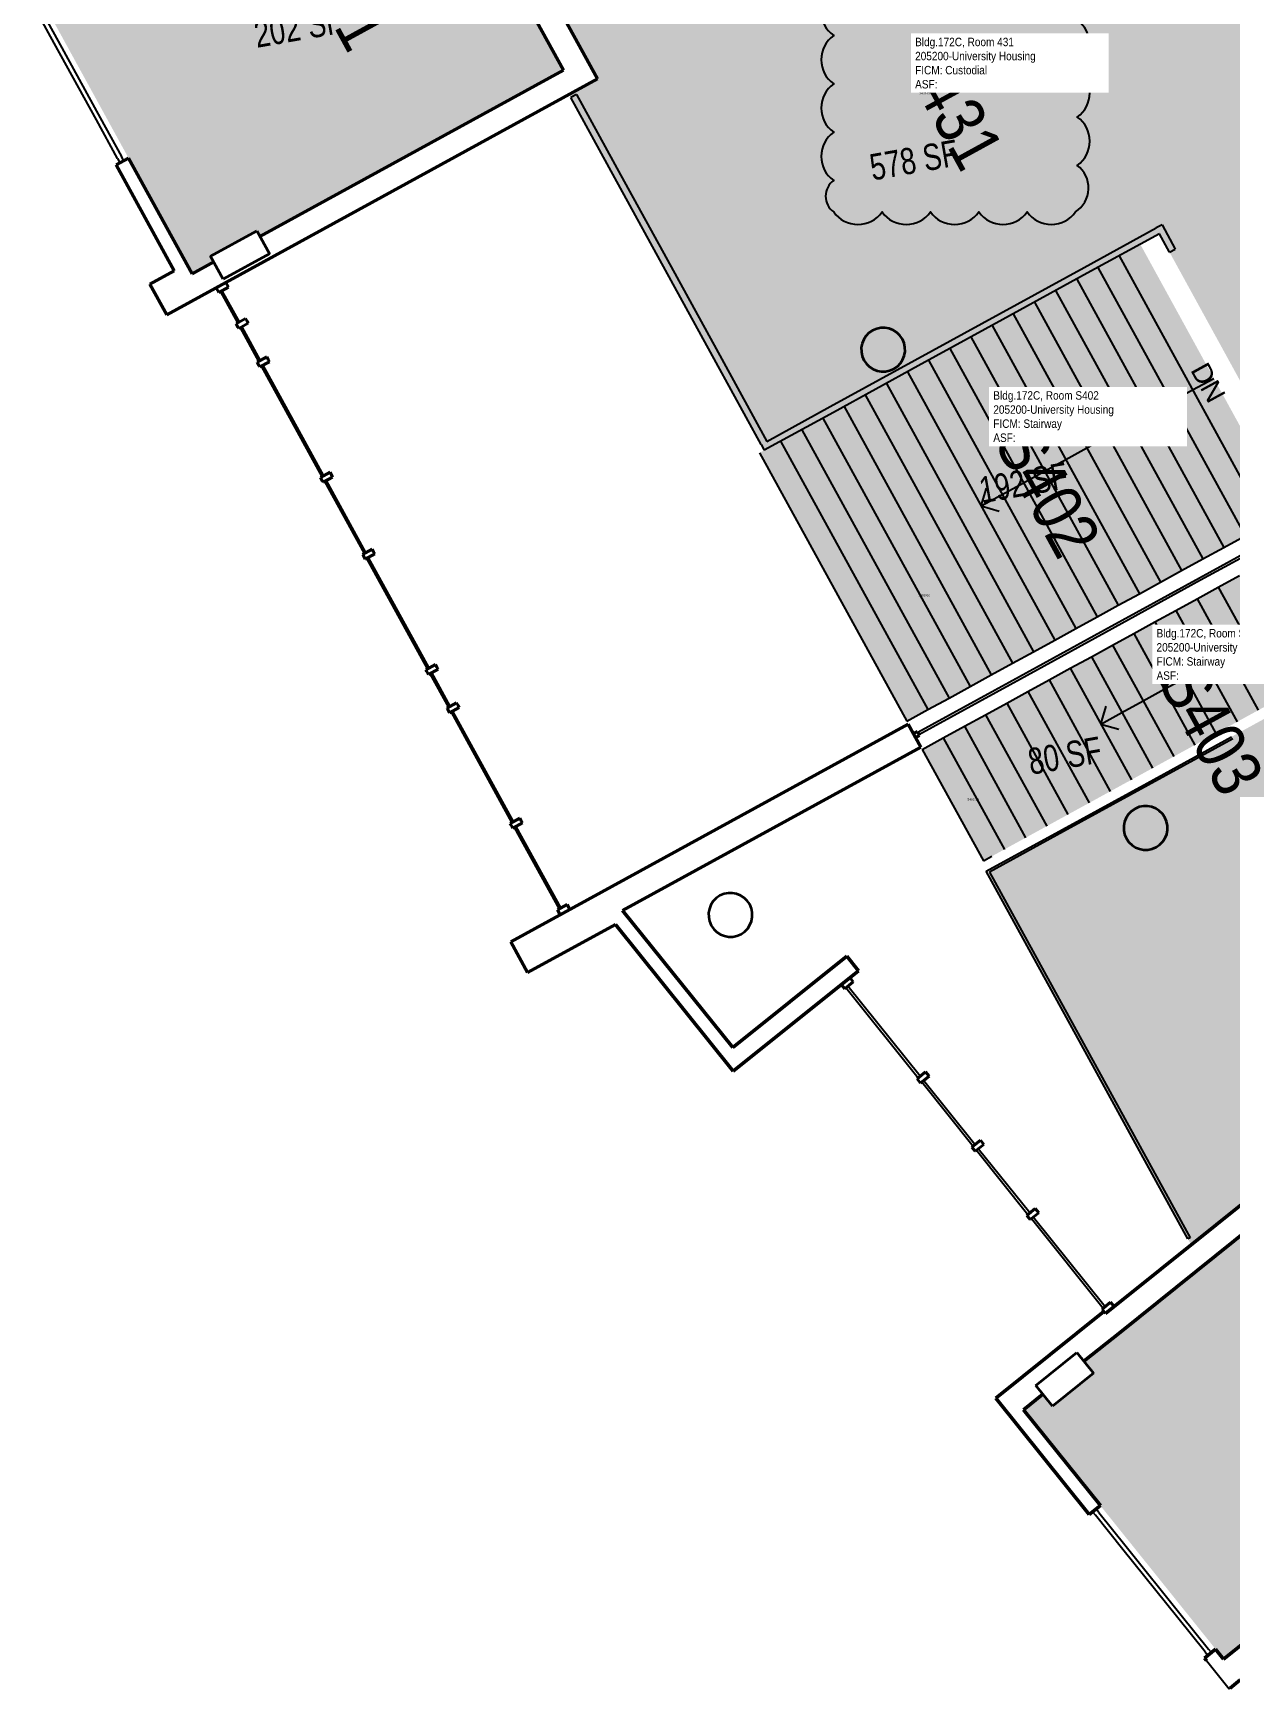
# Model space of a CAD drawing. Header units: inches. Extents: x 69235346 to 69237503, y 27657583 to 27660092.
# Drawn here: x 69235697 to 69236243, y 27658340 to 27659096 of the extents above; entities that cross this region are included whole.
import ezdxf
from ezdxf.enums import TextEntityAlignment as Align

# ---------------------------------------------------------------- set-up
doc = ezdxf.new("R2010")
doc.units = ezdxf.units.IN
doc.header["$LTSCALE"] = 100
doc.header["$MEASUREMENT"] = 0
for name, color, linetype in [('A-COLS', 5, 'CONTINUOUS'), ('A-FLOR', 3, 'CONTINUOUS'), ('A-GLAZ', 1, 'CONTINUOUS'), ('A-IDEN-RNUM', 7, 'CONTINUOUS'), ('A-IDEN-SNUM', 4, 'CONTINUOUS'), ('A-IDEN-VNUM', 4, 'CONTINUOUS'), ('A-WALL', 5, 'CONTINUOUS'), ('AREA-TEXT', 3, 'CONTINUOUS'), ('Rooms-Category-Color', 7, 'CONTINUOUS'), ('Rooms-College-Color', 7, 'CONTINUOUS'), ('Rooms-Department-Color', 7, 'CONTINUOUS'), ('Rooms-Division-Color', 7, 'CONTINUOUS'), ('Rooms-Information', 7, 'CONTINUOUS')]:
    doc.layers.add(name, color=color, linetype=linetype)
doc.layers.add('A-REV', color=1, linetype='CONTINUOUS', true_color=0xff0000)
doc.styles.add('Arial', font='arial.ttf')
doc.styles.add('CP_AREA', font='arial.ttf', dxfattribs={"height": 15})
doc.styles.add('CP_ROOMSNUMBER', font='arial.ttf', dxfattribs={"height": 1})
doc.styles.add('CP_ROOMVNUMBER', font='arial.ttf', dxfattribs={"width": 0.85, "height": 0.075})

msp = doc.modelspace()

# ---------------------------------------------------------------- hatches: boundary and pattern name
at = {"layer": 'Rooms-Category-Color', "true_color": 0xadadad}
for points in [[(69236274.32, 27659031.9), (69236357.43, 27659076.41), (69236371.46, 27659084.1), (69236369.61, 27659087.48), (69236351.21, 27659121.02), (69236278.89, 27659252.89), (69236222.58, 27659222), (69236220.28, 27659220.74), (69236072.1, 27659139.48), (69236070.94, 27659138.84), (69236024.73, 27659113.5), (69236005.22, 27659102.8), (69236002.92, 27659101.54), (69236001.66, 27659103.84), (69235996.22, 27659113.75), (69235985.13, 27659133.98), (69235983.87, 27659136.28), (69235976.93, 27659148.93), (69235928.16, 27659122.18), (69235954.15, 27659074.79), (69235941.22, 27659067.69), (69236030.27, 27658905.32), (69236210.45, 27659004.14), (69236278.28, 27658880.46), (69236328.26, 27658907.87), (69236328, 27658908.35), (69236284.59, 27658987.49), (69236282.85, 27658990.67), (69236282.82, 27658990.72), (69236263.49, 27659025.96)], [(69236284.05, 27658869.94), (69236314.83, 27658813.82), (69236131.47, 27658713.26), (69236224.92, 27658542.87), (69236671.88, 27658901.42), (69236595.48, 27659040.73)], [(69236201.71, 27658999.35), (69236268.84, 27658876.93), (69236095.24, 27658781.72), (69236028.08, 27658904.12)], [(69236102.3, 27658768.84), (69236130.19, 27658717.99), (69236303.8, 27658813.2), (69236275.91, 27658864.06)]]:
    msp.add_hatch(color=253, dxfattribs=at).paths.add_polyline_path(points)
at = {"layer": 'Rooms-Category-Color', "true_color": 0x728ef3}
for points in [[(69235696.91, 27659117.9), (69235769.34, 27658985.83), (69235772.59, 27658987.61), (69235775.15, 27658989.02), (69235777.34, 27658990.22), (69235779.26, 27658991.27), (69235777.79, 27658993.96), (69235798.83, 27659005.5), (69235800.3, 27659002.82), (69235938.73, 27659078.73), (69235916.55, 27659119.17), (69235866.3, 27659210.8)], [(69236299.38, 27658588.67), (69236234.41, 27658536.54), (69236194.6, 27658504.61), (69236192.67, 27658503.06), (69236192.65, 27658503.04), (69236191.43, 27658502.06), (69236176.04, 27658489.71), (69236180.38, 27658484.31), (69236161.66, 27658469.29), (69236157.32, 27658474.69), (69236148.45, 27658467.58), (69236239.69, 27658353.87), (69236390.61, 27658474.96)]]:
    msp.add_hatch(color=171, dxfattribs=at).paths.add_polyline_path(points)
at = {"layer": 'Rooms-College-Color', "true_color": 0xadadad}
for points in [[(69236274.32, 27659031.9), (69236357.43, 27659076.41), (69236371.46, 27659084.1), (69236369.61, 27659087.48), (69236351.21, 27659121.02), (69236278.89, 27659252.89), (69236222.58, 27659222), (69236220.28, 27659220.74), (69236072.1, 27659139.48), (69236070.94, 27659138.84), (69236024.73, 27659113.5), (69236005.22, 27659102.8), (69236002.92, 27659101.54), (69236001.66, 27659103.84), (69235996.22, 27659113.75), (69235985.13, 27659133.98), (69235983.87, 27659136.28), (69235976.93, 27659148.93), (69235928.16, 27659122.18), (69235954.15, 27659074.79), (69235941.22, 27659067.69), (69236030.27, 27658905.32), (69236210.45, 27659004.14), (69236278.28, 27658880.46), (69236328.26, 27658907.87), (69236328, 27658908.35), (69236284.59, 27658987.49), (69236282.85, 27658990.67), (69236282.82, 27658990.72), (69236263.49, 27659025.96)], [(69235696.91, 27659117.9), (69235769.34, 27658985.83), (69235772.59, 27658987.61), (69235775.15, 27658989.02), (69235777.34, 27658990.22), (69235779.26, 27658991.27), (69235777.79, 27658993.96), (69235798.83, 27659005.5), (69235800.3, 27659002.82), (69235938.73, 27659078.73), (69235916.55, 27659119.17), (69235866.3, 27659210.8)], [(69236284.05, 27658869.94), (69236314.83, 27658813.82), (69236131.47, 27658713.26), (69236224.92, 27658542.87), (69236671.88, 27658901.42), (69236595.48, 27659040.73)], [(69236201.71, 27658999.35), (69236268.84, 27658876.93), (69236095.24, 27658781.72), (69236028.08, 27658904.12)], [(69236102.3, 27658768.84), (69236130.19, 27658717.99), (69236303.8, 27658813.2), (69236275.91, 27658864.06)], [(69236299.38, 27658588.67), (69236234.41, 27658536.54), (69236194.6, 27658504.61), (69236192.67, 27658503.06), (69236192.65, 27658503.04), (69236191.43, 27658502.06), (69236176.04, 27658489.71), (69236180.38, 27658484.31), (69236161.66, 27658469.29), (69236157.32, 27658474.69), (69236148.45, 27658467.58), (69236239.69, 27658353.87), (69236390.61, 27658474.96)]]:
    msp.add_hatch(color=253, dxfattribs=at).paths.add_polyline_path(points)
at = {"layer": 'Rooms-Department-Color', "true_color": 0xacacac}
for points in [[(69236274.32, 27659031.9), (69236357.43, 27659076.41), (69236371.46, 27659084.1), (69236369.61, 27659087.48), (69236351.21, 27659121.02), (69236278.89, 27659252.89), (69236222.58, 27659222), (69236220.28, 27659220.74), (69236072.1, 27659139.48), (69236070.94, 27659138.84), (69236024.73, 27659113.5), (69236005.22, 27659102.8), (69236002.92, 27659101.54), (69236001.66, 27659103.84), (69235996.22, 27659113.75), (69235985.13, 27659133.98), (69235983.87, 27659136.28), (69235976.93, 27659148.93), (69235928.16, 27659122.18), (69235954.15, 27659074.79), (69235941.22, 27659067.69), (69236030.27, 27658905.32), (69236210.45, 27659004.14), (69236278.28, 27658880.46), (69236328.26, 27658907.87), (69236328, 27658908.35), (69236284.59, 27658987.49), (69236282.85, 27658990.67), (69236282.82, 27658990.72), (69236263.49, 27659025.96)], [(69236284.05, 27658869.94), (69236314.83, 27658813.82), (69236131.47, 27658713.26), (69236224.92, 27658542.87), (69236671.88, 27658901.42), (69236595.48, 27659040.73)], [(69236201.71, 27658999.35), (69236268.84, 27658876.93), (69236095.24, 27658781.72), (69236028.08, 27658904.12)], [(69236102.3, 27658768.84), (69236130.19, 27658717.99), (69236303.8, 27658813.2), (69236275.91, 27658864.06)]]:
    msp.add_hatch(color=253, dxfattribs=at).paths.add_polyline_path(points)
at = {"layer": 'Rooms-Department-Color', "true_color": 0x604aed}
for points in [[(69235696.91, 27659117.9), (69235769.34, 27658985.83), (69235772.59, 27658987.61), (69235775.15, 27658989.02), (69235777.34, 27658990.22), (69235779.26, 27658991.27), (69235777.79, 27658993.96), (69235798.83, 27659005.5), (69235800.3, 27659002.82), (69235938.73, 27659078.73), (69235916.55, 27659119.17), (69235866.3, 27659210.8)], [(69236299.38, 27658588.67), (69236234.41, 27658536.54), (69236194.6, 27658504.61), (69236192.67, 27658503.06), (69236192.65, 27658503.04), (69236191.43, 27658502.06), (69236176.04, 27658489.71), (69236180.38, 27658484.31), (69236161.66, 27658469.29), (69236157.32, 27658474.69), (69236148.45, 27658467.58), (69236239.69, 27658353.87), (69236390.61, 27658474.96)]]:
    msp.add_hatch(color=173, dxfattribs=at).paths.add_polyline_path(points)
at = {"layer": 'Rooms-Division-Color', "true_color": 0xadadad}
for points in [[(69236274.32, 27659031.9), (69236357.43, 27659076.41), (69236371.46, 27659084.1), (69236369.61, 27659087.48), (69236351.21, 27659121.02), (69236278.89, 27659252.89), (69236222.58, 27659222), (69236220.28, 27659220.74), (69236072.1, 27659139.48), (69236070.94, 27659138.84), (69236024.73, 27659113.5), (69236005.22, 27659102.8), (69236002.92, 27659101.54), (69236001.66, 27659103.84), (69235996.22, 27659113.75), (69235985.13, 27659133.98), (69235983.87, 27659136.28), (69235976.93, 27659148.93), (69235928.16, 27659122.18), (69235954.15, 27659074.79), (69235941.22, 27659067.69), (69236030.27, 27658905.32), (69236210.45, 27659004.14), (69236278.28, 27658880.46), (69236328.26, 27658907.87), (69236328, 27658908.35), (69236284.59, 27658987.49), (69236282.85, 27658990.67), (69236282.82, 27658990.72), (69236263.49, 27659025.96)], [(69236284.05, 27658869.94), (69236314.83, 27658813.82), (69236131.47, 27658713.26), (69236224.92, 27658542.87), (69236671.88, 27658901.42), (69236595.48, 27659040.73)], [(69236201.71, 27658999.35), (69236268.84, 27658876.93), (69236095.24, 27658781.72), (69236028.08, 27658904.12)], [(69236102.3, 27658768.84), (69236130.19, 27658717.99), (69236303.8, 27658813.2), (69236275.91, 27658864.06)]]:
    msp.add_hatch(color=253, dxfattribs=at).paths.add_polyline_path(points)
at = {"layer": 'Rooms-Division-Color', "true_color": 0x604aed}
for points in [[(69235696.91, 27659117.9), (69235769.34, 27658985.83), (69235772.59, 27658987.61), (69235775.15, 27658989.02), (69235777.34, 27658990.22), (69235779.26, 27658991.27), (69235777.79, 27658993.96), (69235798.83, 27659005.5), (69235800.3, 27659002.82), (69235938.73, 27659078.73), (69235916.55, 27659119.17), (69235866.3, 27659210.8)], [(69236299.38, 27658588.67), (69236234.41, 27658536.54), (69236194.6, 27658504.61), (69236192.67, 27658503.06), (69236192.65, 27658503.04), (69236191.43, 27658502.06), (69236176.04, 27658489.71), (69236180.38, 27658484.31), (69236161.66, 27658469.29), (69236157.32, 27658474.69), (69236148.45, 27658467.58), (69236239.69, 27658353.87), (69236390.61, 27658474.96)]]:
    msp.add_hatch(color=173, dxfattribs=at).paths.add_polyline_path(points)

# ---------------------------------------------------------------- linework, layer by layer
at = {"layer": 'A-COLS', "lineweight": 35}
for p, q in [((69235777.79, 27658993.96), (69235798.83, 27659005.5)), ((69235798.83, 27659005.5), (69235804.6, 27658994.98)), ((69235783.56, 27658983.44), (69235777.79, 27658993.96)), ((69235804.6, 27658994.98), (69235783.56, 27658983.44)), ((69236154.15, 27658478.65), (69236172.87, 27658493.67)), ((69236172.87, 27658493.67), (69236180.38, 27658484.31)), ((69236180.38, 27658484.31), (69236161.66, 27658469.29)), ((69236161.66, 27658469.29), (69236154.15, 27658478.65))]:
    msp.add_line(p, q, dxfattribs=at)
for centre, start, end in [((69236084.49, 27658951.24), 118.74191, 298.74191), ((69236084.49, 27658951.24), 298.74191, 118.74191), ((69236204.17, 27658733.03), 118.74191, 298.74191), ((69236204.17, 27658733.03), 298.74191, 118.74191), ((69236014.87, 27658693.37), 118.74191, 298.74191), ((69236014.87, 27658693.37), 298.74191, 118.74191)]:
    msp.add_arc(centre, 10, start, end, dxfattribs=at)
at = {"layer": 'A-FLOR'}
for p, q in [((69236182.39, 27658988.75), (69236249.53, 27658866.33)), ((69236192.04, 27658994.04), (69236259.18, 27658871.62)), ((69236172.75, 27658983.46), (69236239.89, 27658861.04)), ((69236153.46, 27658972.88), (69236220.6, 27658850.46)), ((69236163.1, 27658978.17), (69236230.24, 27658855.75)), ((69236143.81, 27658967.59), (69236210.95, 27658845.17)), ((69236134.17, 27658962.3), (69236201.31, 27658839.88)), ((69236114.88, 27658951.73), (69236182.02, 27658829.3)), ((69236124.52, 27658957.01), (69236191.66, 27658834.59)), ((69236105.23, 27658946.44), (69236172.38, 27658824.01)), ((69236085.95, 27658935.86), (69236153.09, 27658813.43)), ((69236095.59, 27658941.15), (69236162.73, 27658818.72)), ((69236225.61, 27658932.83), (69236235.25, 27658938.12)), ((69236076.3, 27658930.57), (69236143.44, 27658808.14)), ((69236206.32, 27658922.25), (69236215.96, 27658927.54)), ((69236215.96, 27658927.54), (69236225.61, 27658932.83)), ((69236057.01, 27658919.99), (69236124.15, 27658797.57)), ((69236066.66, 27658925.28), (69236133.8, 27658802.86)), ((69236196.67, 27658916.96), (69236206.32, 27658922.25)), ((69236047.37, 27658914.7), (69236114.51, 27658792.28)), ((69236187.03, 27658911.67), (69236196.67, 27658916.96)), ((69236037.72, 27658909.41), (69236104.86, 27658786.99)), ((69236167.74, 27658901.09), (69236177.38, 27658906.38)), ((69236177.38, 27658906.38), (69236187.03, 27658911.67)), ((69236028.08, 27658904.12), (69236095.22, 27658781.7)), ((69236158.09, 27658895.8), (69236167.74, 27658901.09)), ((69236138.8, 27658885.22), (69236148.45, 27658890.51)), ((69236148.45, 27658890.51), (69236158.09, 27658895.8)), ((69236129.16, 27658879.94), (69236131.54, 27658888.08)), ((69236129.16, 27658879.94), (69236138.8, 27658885.22)), ((69236129.16, 27658879.94), (69236137.31, 27658877.56)), ((69236230.24, 27658855.75), (69236239.89, 27658861.04)), ((69236239.89, 27658861.04), (69236249.53, 27658866.33)), ((69236220.6, 27658850.46), (69236230.24, 27658855.75)), ((69236201.31, 27658839.88), (69236210.95, 27658845.17)), ((69236210.95, 27658845.17), (69236220.6, 27658850.46)), ((69236237.31, 27658842.87), (69236246.95, 27658848.16)), ((69236191.66, 27658834.59), (69236201.31, 27658839.88)), ((69236218.02, 27658832.29), (69236227.66, 27658837.58)), ((69236227.66, 27658837.58), (69236237.31, 27658842.87)), ((69236227.66, 27658837.58), (69236255.55, 27658786.73)), ((69236237.31, 27658842.87), (69236265.2, 27658792.02)), ((69236172.38, 27658824.01), (69236182.02, 27658829.3)), ((69236182.02, 27658829.3), (69236191.66, 27658834.59)), ((69236208.37, 27658827), (69236218.02, 27658832.29)), ((69236218.02, 27658832.29), (69236245.91, 27658781.44)), ((69236162.73, 27658818.72), (69236172.38, 27658824.01)), ((69236189.08, 27658816.43), (69236198.73, 27658821.72)), ((69236198.73, 27658821.72), (69236208.37, 27658827)), ((69236198.73, 27658821.72), (69236226.62, 27658770.86)), ((69236208.37, 27658827), (69236236.26, 27658776.15)), ((69236153.09, 27658813.43), (69236162.73, 27658818.72)), ((69236179.44, 27658811.14), (69236189.08, 27658816.43)), ((69236189.08, 27658816.43), (69236216.97, 27658765.57)), ((69236241.61, 27658812.16), (69236251.25, 27658817.45)), ((69236133.8, 27658802.86), (69236143.44, 27658808.14)), ((69236143.44, 27658808.14), (69236153.09, 27658813.43)), ((69236169.79, 27658805.85), (69236179.44, 27658811.14)), ((69236179.44, 27658811.14), (69236207.33, 27658760.28)), ((69236222.32, 27658801.58), (69236231.96, 27658806.87)), ((69236231.96, 27658806.87), (69236241.61, 27658812.16)), ((69236124.15, 27658797.57), (69236133.8, 27658802.86)), ((69236150.5, 27658795.27), (69236160.15, 27658800.56)), ((69236160.15, 27658800.56), (69236169.79, 27658805.85)), ((69236160.15, 27658800.56), (69236188.04, 27658749.7)), ((69236169.79, 27658805.85), (69236197.68, 27658754.99)), ((69236212.67, 27658796.29), (69236222.32, 27658801.58)), ((69236104.86, 27658786.99), (69236114.51, 27658792.28)), ((69236114.51, 27658792.28), (69236124.15, 27658797.57)), ((69236140.86, 27658789.98), (69236150.5, 27658795.27)), ((69236150.5, 27658795.27), (69236178.39, 27658744.41)), ((69236203.03, 27658791), (69236212.67, 27658796.29)), ((69236095.22, 27658781.7), (69236104.86, 27658786.99)), ((69236121.57, 27658779.4), (69236131.21, 27658784.69)), ((69236131.21, 27658784.69), (69236140.86, 27658789.98)), ((69236131.21, 27658784.69), (69236159.1, 27658733.83)), ((69236140.86, 27658789.98), (69236168.75, 27658739.12)), ((69236183.74, 27658780.42), (69236186.11, 27658788.57)), ((69236183.74, 27658780.42), (69236193.38, 27658785.71)), ((69236193.38, 27658785.71), (69236203.03, 27658791)), ((69236111.92, 27658774.11), (69236121.57, 27658779.4)), ((69236121.57, 27658779.4), (69236149.46, 27658728.55)), ((69236183.74, 27658780.42), (69236191.88, 27658778.04)), ((69236102.28, 27658768.82), (69236111.92, 27658774.11)), ((69236102.28, 27658768.82), (69236130.17, 27658717.97)), ((69236111.92, 27658774.11), (69236139.81, 27658723.26)), ((69236130.17, 27658717.97), (69236134.03, 27658720.08))]:
    msp.add_line(p, q, dxfattribs=at)
at = {"layer": 'A-GLAZ'}
for p, q in [((69235706.49, 27659091.08), (69235696.87, 27659108.61)), ((69235698.63, 27659109.58), (69235708.24, 27659092.04)), ((69235725.73, 27659056.01), (69235706.49, 27659091.08)), ((69235708.24, 27659092.04), (69235727.48, 27659056.97)), ((69235735.34, 27659038.47), (69235725.73, 27659056.01)), ((69235727.48, 27659056.97), (69235737.1, 27659039.43)), ((69235735.34, 27659038.47), (69235736.3, 27659036.72)), ((69235738.06, 27659037.68), (69235737.1, 27659039.43)), ((69235783.12, 27658978.14), (69235782.24, 27658977.65)), ((69235782.24, 27658977.65), (69235790.05, 27658963.41)), ((69235790.93, 27658963.89), (69235783.12, 27658978.14)), ((69235790.05, 27658963.41), (69235790.93, 27658963.89)), ((69235792.13, 27658961.7), (69235791.26, 27658961.21)), ((69235791.26, 27658961.21), (69235799.67, 27658945.87)), ((69235800.55, 27658946.35), (69235792.13, 27658961.7)), ((69235799.67, 27658945.87), (69235800.55, 27658946.35)), ((69235801.75, 27658944.16), (69235800.87, 27658943.68)), ((69235800.87, 27658943.68), (69235828.52, 27658893.26)), ((69235829.4, 27658893.74), (69235801.75, 27658944.16)), ((69235828.52, 27658893.26), (69235829.4, 27658893.74)), ((69235830.6, 27658891.55), (69235829.73, 27658891.07)), ((69235829.73, 27658891.07), (69235847.76, 27658858.19)), ((69235848.64, 27658858.67), (69235830.6, 27658891.55)), ((69236270.4, 27658869.86), (69236228.75, 27658847.02)), ((69236229.23, 27658846.15), (69236270.89, 27658868.99)), ((69235847.76, 27658858.19), (69235848.64, 27658858.67)), ((69235849.84, 27658856.48), (69235848.96, 27658856)), ((69235848.96, 27658856), (69235876.61, 27658805.58)), ((69235877.49, 27658806.06), (69235849.84, 27658856.48)), ((69236228.75, 27658847.02), (69236185.35, 27658823.22)), ((69236185.83, 27658822.34), (69236229.23, 27658846.15)), ((69236185.35, 27658823.22), (69236141.95, 27658799.42)), ((69236142.44, 27658798.54), (69236185.83, 27658822.34)), ((69235876.61, 27658805.58), (69235877.49, 27658806.06)), ((69235878.69, 27658803.87), (69235877.81, 27658803.39)), ((69235877.81, 27658803.39), (69235886.23, 27658788.05)), ((69235887.1, 27658788.53), (69235878.69, 27658803.87)), ((69236141.95, 27658799.42), (69236100.31, 27658776.58)), ((69236100.79, 27658775.7), (69236142.44, 27658798.54)), ((69235886.23, 27658788.05), (69235887.1, 27658788.53)), ((69235888.31, 27658786.34), (69235887.43, 27658785.86)), ((69235887.43, 27658785.86), (69235915.08, 27658735.44)), ((69235915.96, 27658735.92), (69235888.31, 27658786.34)), ((69236100.31, 27658776.58), (69236100.79, 27658775.7)), ((69235915.08, 27658735.44), (69235915.96, 27658735.92)), ((69235917.16, 27658733.73), (69235916.28, 27658733.25)), ((69235916.28, 27658733.25), (69235936.72, 27658695.98)), ((69235937.6, 27658696.46), (69235917.16, 27658733.73)), ((69235936.72, 27658695.98), (69235937.6, 27658696.46)), ((69236068.32, 27658660.79), (69236067.54, 27658660.17)), ((69236067.54, 27658660.17), (69236100.51, 27658619.08)), ((69236101.29, 27658619.71), (69236068.32, 27658660.79)), ((69236100.51, 27658619.08), (69236101.29, 27658619.71)), ((69236102.85, 27658617.76), (69236102.07, 27658617.13)), ((69236126.29, 27658588.54), (69236102.85, 27658617.76)), ((69236102.07, 27658617.13), (69236125.51, 27658587.92)), ((69236125.51, 27658587.92), (69236126.29, 27658588.54)), ((69236127.86, 27658586.59), (69236127.08, 27658585.97)), ((69236127.08, 27658585.97), (69236150.53, 27658556.74)), ((69236151.31, 27658557.37), (69236127.86, 27658586.59)), ((69236150.53, 27658556.74), (69236151.31, 27658557.37)), ((69236152.87, 27658555.42), (69236152.09, 27658554.79)), ((69236152.09, 27658554.79), (69236184.87, 27658513.94)), ((69236185.65, 27658514.57), (69236152.87, 27658555.42)), ((69236184.87, 27658513.94), (69236185.65, 27658514.57)), ((69236180.01, 27658421.06), (69236181.26, 27658419.5)), ((69236182.82, 27658420.75), (69236181.57, 27658422.31)), ((69236193.78, 27658403.9), (69236181.26, 27658419.5)), ((69236182.82, 27658420.75), (69236195.34, 27658405.15)), ((69236218.81, 27658372.7), (69236193.78, 27658403.9)), ((69236195.34, 27658405.15), (69236220.37, 27658373.95)), ((69236231.33, 27658357.1), (69236218.81, 27658372.7)), ((69236220.37, 27658373.95), (69236232.89, 27658358.35)), ((69236231.33, 27658357.1), (69236232.58, 27658355.54)), ((69236234.14, 27658356.79), (69236232.89, 27658358.35))]:
    msp.add_line(p, q, dxfattribs=at)
at = {"layer": 'A-GLAZ', "lineweight": 40}
for p, q in [((69235784.76, 27658981.89), (69235780.38, 27658979.49)), ((69235785.97, 27658979.7), (69235784.76, 27658981.89)), ((69235780.38, 27658979.49), (69235781.58, 27658977.29)), ((69235781.58, 27658977.29), (69235785.97, 27658979.7)), ((69236100.07, 27658777.02), (69236098.31, 27658776.05)), ((69236098.31, 27658776.05), (69236099.27, 27658774.3)), ((69236101.03, 27658775.26), (69236100.07, 27658777.02)), ((69236099.27, 27658774.3), (69236101.03, 27658775.26)), ((69236069.29, 27658664.78), (69236065.39, 27658661.65)), ((69236066.96, 27658659.7), (69236070.86, 27658662.83)), ((69236070.86, 27658662.83), (69236069.29, 27658664.78)), ((69236065.39, 27658661.65), (69236066.96, 27658659.7))]:
    msp.add_line(p, q, dxfattribs=at)
at = {"layer": 'A-GLAZ', "lineweight": 40, "extrusion": (0, 0, -1)}
for p, q in [((69235793.78, 27658965.45), (69235789.4, 27658963.05)), ((69235794.44, 27658964.24), (69235793.78, 27658965.45)), ((69235789.4, 27658963.05), (69235789.76, 27658962.39)), ((69235789.76, 27658962.39), (69235790.24, 27658961.51)), ((69235790.24, 27658961.51), (69235790.6, 27658960.85)), ((69235790.6, 27658960.85), (69235794.98, 27658963.26)), ((69235794.98, 27658963.26), (69235794.44, 27658964.24)), ((69235803.4, 27658947.91), (69235799.01, 27658945.51)), ((69235799.01, 27658945.51), (69235799.38, 27658944.85)), ((69235799.38, 27658944.85), (69235799.86, 27658943.98)), ((69235799.86, 27658943.98), (69235800.22, 27658943.32)), ((69235800.22, 27658943.32), (69235804.6, 27658945.72)), ((69235804.06, 27658946.71), (69235803.4, 27658947.91)), ((69235804.6, 27658945.72), (69235804.06, 27658946.71)), ((69235832.25, 27658895.31), (69235827.87, 27658892.9)), ((69235827.87, 27658892.9), (69235828.23, 27658892.24)), ((69235828.23, 27658892.24), (69235828.71, 27658891.37)), ((69235828.71, 27658891.37), (69235829.07, 27658890.71)), ((69235829.07, 27658890.71), (69235833.45, 27658893.11)), ((69235832.91, 27658894.1), (69235832.25, 27658895.31)), ((69235833.45, 27658893.11), (69235832.91, 27658894.1)), ((69235851.48, 27658860.23), (69235847.1, 27658857.83)), ((69235852.15, 27658859.03), (69235851.48, 27658860.23)), ((69235847.1, 27658857.83), (69235847.46, 27658857.17)), ((69235847.46, 27658857.17), (69235847.94, 27658856.3)), ((69235847.94, 27658856.3), (69235848.3, 27658855.64)), ((69235848.3, 27658855.64), (69235852.69, 27658858.04)), ((69235852.69, 27658858.04), (69235852.15, 27658859.03)), ((69235880.34, 27658807.63), (69235875.95, 27658805.22)), ((69235881, 27658806.42), (69235880.34, 27658807.63)), ((69235881.54, 27658805.43), (69235881, 27658806.42)), ((69235875.95, 27658805.22), (69235876.31, 27658804.56)), ((69235876.31, 27658804.56), (69235876.79, 27658803.69)), ((69235876.79, 27658803.69), (69235877.16, 27658803.03)), ((69235877.16, 27658803.03), (69235881.54, 27658805.43)), ((69235889.95, 27658790.09), (69235885.57, 27658787.69)), ((69235885.57, 27658787.69), (69235885.93, 27658787.03)), ((69235885.93, 27658787.03), (69235886.41, 27658786.15)), ((69235886.41, 27658786.15), (69235886.77, 27658785.49)), ((69235886.77, 27658785.49), (69235891.16, 27658787.9)), ((69235890.62, 27658788.89), (69235889.95, 27658790.09)), ((69235891.16, 27658787.9), (69235890.62, 27658788.89)), ((69235918.81, 27658737.48), (69235914.42, 27658735.08)), ((69235914.42, 27658735.08), (69235914.78, 27658734.42)), ((69235914.78, 27658734.42), (69235915.26, 27658733.54)), ((69235915.26, 27658733.54), (69235915.62, 27658732.89)), ((69235915.62, 27658732.89), (69235920.01, 27658735.29)), ((69235919.47, 27658736.28), (69235918.81, 27658737.48)), ((69235920.01, 27658735.29), (69235919.47, 27658736.28)), ((69235940.44, 27658698.03), (69235936.06, 27658695.62)), ((69235936.06, 27658695.62), (69235937.26, 27658693.43)), ((69235937.26, 27658693.43), (69235941.65, 27658695.84)), ((69235941.65, 27658695.84), (69235940.44, 27658698.03)), ((69236103.82, 27658621.74), (69236099.92, 27658618.61)), ((69236099.92, 27658618.61), (69236101.49, 27658616.66)), ((69236101.49, 27658616.66), (69236105.39, 27658619.79)), ((69236105.39, 27658619.79), (69236103.82, 27658621.74)), ((69236128.83, 27658590.58), (69236124.93, 27658587.45)), ((69236124.93, 27658587.45), (69236126.49, 27658585.5)), ((69236126.49, 27658585.5), (69236130.39, 27658588.63)), ((69236130.39, 27658588.63), (69236128.83, 27658590.58)), ((69236153.84, 27658559.4), (69236149.94, 27658556.27)), ((69236151.5, 27658554.32), (69236155.4, 27658557.45)), ((69236155.4, 27658557.45), (69236153.84, 27658559.4)), ((69236149.94, 27658556.27), (69236151.5, 27658554.32)), ((69236188.18, 27658516.6), (69236184.28, 27658513.47)), ((69236184.28, 27658513.47), (69236185.85, 27658511.52)), ((69236185.85, 27658511.52), (69236189.75, 27658514.65)), ((69236189.75, 27658514.65), (69236188.18, 27658516.6))]:
    msp.add_line(p, q, dxfattribs=at)
at = {"layer": 'A-REV'}
msp.add_lwpolyline([(69236061.95, 27659014.08, 0.520567), (69236084, 27659014.08, 0.520567), (69236106.05, 27659014.08, 0.520567), (69236128.1, 27659014.08, 0.520567), (69236150.14, 27659014.08, 0.520567), (69236172.19, 27659014.08, 0.520567), (69236173, 27659035.32, 0.520567), (69236173, 27659057.37, 0.520567), (69236173, 27659079.41, 0.520567), (69236173, 27659101.46, 0.520567), (69236169.13, 27659119.64, 0.520567), (69236147.08, 27659119.64, 0.520567), (69236125.03, 27659119.64, 0.520567), (69236102.99, 27659119.64, 0.520567), (69236080.94, 27659119.64, 0.520567), (69236061.95, 27659116.57, 0.520567), (69236061.95, 27659094.53, 0.520567), (69236061.95, 27659072.48, 0.520567), (69236061.95, 27659050.43, 0.520567), (69236061.95, 27659028.38, 0.520567)], format="xyb", close=True, dxfattribs=at)
at = {"layer": 'A-WALL', "lineweight": 50}
for p, q in [((69235885.83, 27659175.18), (69235938.73, 27659078.73)), ((69235954.15, 27659074.79), (69235928.16, 27659122.18)), ((69235938.73, 27659078.73), (69235800.3, 27659002.82)), ((69235757.8, 27658967.1), (69235954.15, 27659074.79)), ((69235740.37, 27659038.66), (69235734.67, 27659035.54)), ((69235734.67, 27659035.54), (69235761.18, 27658987.2)), ((69235769.34, 27658985.83), (69235740.37, 27659038.66)), ((69235779.26, 27658991.27), (69235769.34, 27658985.83)), ((69235761.18, 27658987.2), (69235750.11, 27658981.13)), ((69235750.11, 27658981.13), (69235757.8, 27658967.1)), ((69236095.91, 27658780.44), (69235914.69, 27658681.05)), ((69236101.68, 27658769.92), (69236095.91, 27658780.44)), ((69235965.7, 27658695.34), (69236101.68, 27658769.92)), ((69236015.87, 27658632.81), (69235965.7, 27658695.34)), ((69235922.38, 27658667.02), (69235962.46, 27658689)), ((69235962.46, 27658689), (69236016.12, 27658622.12)), ((69235914.69, 27658681.05), (69235922.38, 27658667.02)), ((69236067.87, 27658674.54), (69236015.87, 27658632.81)), ((69236073.19, 27658667.91), (69236067.87, 27658674.54)), ((69236016.12, 27658622.12), (69236073.19, 27658667.91)), ((69236298.23, 27658601.69), (69236185.87, 27658511.54)), ((69236192.67, 27658503.06), (69236299.38, 27658588.67)), ((69236185.14, 27658512.4), (69236135.87, 27658472.87)), ((69236176.04, 27658489.71), (69236192.65, 27658503.04)), ((69236148.45, 27658467.58), (69236157.32, 27658474.69)), ((69236390.61, 27658474.96), (69236239.69, 27658353.87)), ((69236135.87, 27658472.87), (69236178.45, 27658419.8)), ((69236183.52, 27658423.87), (69236148.45, 27658467.58)), ((69236178.45, 27658419.8), (69236183.52, 27658423.87)), ((69236236.09, 27658358.35), (69236231.02, 27658354.29)), ((69236231.02, 27658354.29), (69236231.88, 27658353.21)), ((69236239.69, 27658353.87), (69236236.09, 27658358.35)), ((69236242.72, 27658340.6), (69236247.35, 27658344.31))]:
    msp.add_line(p, q, dxfattribs=at)
at = {"layer": 'A-WALL'}
for p, q in [((69235944.66, 27659067.66), (69235942.03, 27659066.21)), ((69235962.11, 27659029.61), (69235942.03, 27659066.21)), ((69235943.12, 27659067.1), (69235943.22, 27659067.16)), ((69235943.12, 27659067.1), (69235943.24, 27659066.88)), ((69235943.22, 27659067.16), (69235943.33, 27659067.21)), ((69235943.45, 27659067), (69235943.33, 27659067.21)), ((69235944.66, 27659067.66), (69235964.74, 27659031.05)), ((69235985.19, 27658987.52), (69235962.11, 27659029.61)), ((69235964.74, 27659031.05), (69235987.82, 27658988.97)), ((69236176.13, 27658988.74), (69236209.01, 27659006.77)), ((69236210.45, 27659004.14), (69236177.57, 27658986.11)), ((69236211.64, 27659008.21), (69236209.01, 27659006.77)), ((69236215.08, 27658995.7), (69236210.45, 27659004.14)), ((69236211.64, 27659008.21), (69236217.71, 27658997.14)), ((69236215.08, 27658995.7), (69236217.71, 27658997.14)), ((69236008.27, 27658945.44), (69235985.19, 27658987.52)), ((69235987.82, 27658988.97), (69236010.9, 27658946.88)), ((69236137.55, 27658967.58), (69236176.13, 27658988.74)), ((69236177.57, 27658986.11), (69236138.99, 27658964.95)), ((69236098.97, 27658946.42), (69236137.55, 27658967.58)), ((69236138.99, 27658964.95), (69236100.41, 27658943.79)), ((69236028.83, 27658907.95), (69236008.27, 27658945.44)), ((69236010.9, 27658946.88), (69236031.46, 27658909.4)), ((69236060.39, 27658925.26), (69236098.97, 27658946.42)), ((69236100.41, 27658943.79), (69236061.83, 27658922.63)), ((69236061.83, 27658922.63), (69236030.27, 27658905.32)), ((69236031.46, 27658909.4), (69236060.39, 27658925.26)), ((69236028.83, 27658907.95), (69236030.27, 27658905.32)), ((69236204.8, 27658753.48), (69236243.38, 27658774.64)), ((69236243.92, 27658773.65), (69236205.34, 27658752.49)), ((69236166.22, 27658732.32), (69236204.8, 27658753.48)), ((69236205.34, 27658752.49), (69236166.76, 27658731.33)), ((69236131.47, 27658713.26), (69236166.21, 27658732.32)), ((69236166.75, 27658731.33), (69236133, 27658712.82)), ((69236154.37, 27658671.5), (69236131.47, 27658713.26)), ((69236132.99, 27658712.81), (69236155.36, 27658672.04)), ((69236177.45, 27658629.42), (69236154.37, 27658671.5)), ((69236155.36, 27658672.04), (69236178.44, 27658629.96)), ((69236200.53, 27658587.33), (69236177.45, 27658629.42)), ((69236178.44, 27658629.96), (69236201.52, 27658587.87)), ((69236223.46, 27658545.52), (69236200.53, 27658587.33)), ((69236201.52, 27658587.87), (69236224.45, 27658546.06)), ((69236224.45, 27658546.06), (69236223.46, 27658545.52)), ((69236231.88, 27658353.21), (69236242.28, 27658340.25)), ((69236242.28, 27658340.25), (69236242.72, 27658340.6))]:
    msp.add_line(p, q, dxfattribs=at)

# ---------------------------------------------------------------- texts
at = {"layer": 'A-FLOR', "style": 'Arial'}
msp.add_text('DN', height=9, rotation=298.74191, dxfattribs=at).set_placement((69236224.39, 27658941.99))
at = {"layer": 'A-IDEN-RNUM', "style": 'CP_ROOMSNUMBER'}
for s, p in [('0431-00', (69236101, 27659067.67)), ('S402-00', (69236100.54, 27658838.68)), ('S403-00', (69236122.83, 27658745.53))]:
    msp.add_text(s, height=1, dxfattribs=at).set_placement(p)
at = {"layer": 'A-IDEN-SNUM', "style": 'CP_ROOMSNUMBER'}
for s, p in [('172C043100', (69236099.06, 27659070.34)), ('172CS40200', (69236134.72, 27658909.07)), ('172CS40300', (69236209.14, 27658800.58))]:
    msp.add_text(s, height=1, dxfattribs=at).set_placement(p)
at = {"layer": 'A-IDEN-VNUM', "style": 'CP_ROOMVNUMBER', "width": 0.85}
for s, p in [('401', (69235819.45, 27659124.72)), ('431', (69236099.06, 27659070.34)), ('S402', (69236134.72, 27658909.07)), ('S403', (69236209.14, 27658800.58))]:
    msp.add_text(s, height=22.5, rotation=298.74191, dxfattribs=at).set_placement(p)
at = {"layer": 'AREA-TEXT', "style": 'CP_AREA', "width": 0.75}
for s, p in [('202 SF', (69235817.82, 27659098.32)), ('578 SF', (69236098.56, 27659037.77)), ('192 SF', (69236148.46, 27658890.53)), ('80 SF', (69236167.3, 27658766.05))]:
    msp.add_text(s, height=12, rotation=9.98059, dxfattribs=at).set_placement(p, align=Align.MIDDLE_CENTER)

# ---------------------------------------------------------------- next in the draw order: texts
at = {"layer": 'Rooms-Information', "char_height": 3.8571, "width": 86.4, "attachment_point": 7, "style": 'CP_ROOMVNUMBER', "bg_fill": 3, "box_fill_scale": 1.5, "bg_fill_color": 256, "bg_fill_true_color": 13158600, "bg_fill_transparency": 0}
for s, insert in [('Bldg.172C, Room 431^M^J205200-University Housing^M^JFICM: Custodial^M^JASF: ', (69236099.06, 27659070.34)), ('Bldg.172C, Room S402^M^J205200-University Housing^M^JFICM: Stairway^M^JASF: ', (69236134.72, 27658909.07)), ('Bldg.172C, Room S403^M^J205200-University Housing^M^JFICM: Stairway^M^JASF: ', (69236209.14, 27658800.58))]:
    msp.add_mtext(s, dxfattribs=dict(at, insert=insert))

doc.saveas('drawing.dxf')
